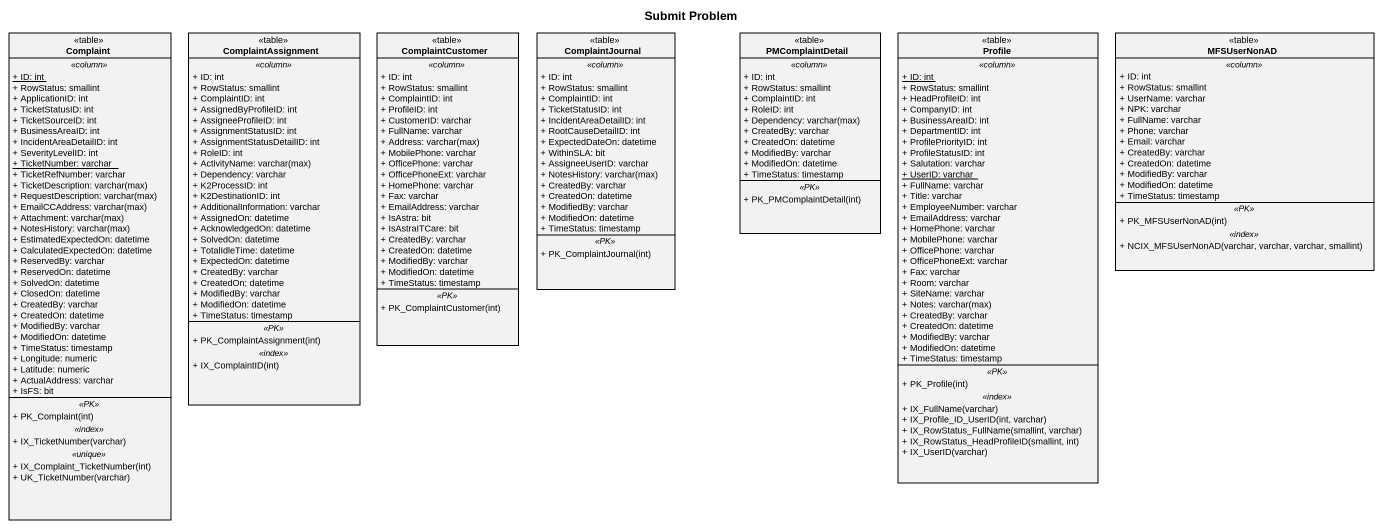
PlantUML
@startuml
title Submit Problem
hide circle
hide empty members
skinparam classAttributeIconSize 0
class Complaint <<table>> {
  .. <<column>> ..
  {static} + ID: int
  + RowStatus: smallint
  + ApplicationID: int
  + TicketStatusID: int
  + TicketSourceID: int
  + BusinessAreaID: int
  + IncidentAreaDetailID: int
  + SeverityLevelID: int
  {static} + TicketNumber: varchar
  + TicketRefNumber: varchar
  {field} + TicketDescription: varchar(max)
  {field} + RequestDescription: varchar(max)
  {field} + EmailCCAddress: varchar(max)
  {field} + Attachment: varchar(max)
  {field} + NotesHistory: varchar(max)
  + EstimatedExpectedOn: datetime
  + CalculatedExpectedOn: datetime
  + ReservedBy: varchar
  + ReservedOn: datetime
  + SolvedOn: datetime
  + ClosedOn: datetime
  + CreatedBy: varchar
  + CreatedOn: datetime
  + ModifiedBy: varchar
  + ModifiedOn: datetime
  + TimeStatus: timestamp
  + Longitude: numeric
  + Latitude: numeric
  + ActualAddress: varchar
  + IsFS: bit
  .. <<PK>> ..
  + PK_Complaint(int)
  .. <<index>> ..
  + IX_TicketNumber(varchar)
  .. <<unique>> ..
  + IX_Complaint_TicketNumber(int)
  + UK_TicketNumber(varchar)
}
class ComplaintAssignment <<table>> {
  .. <<column>> ..
  + ID: int
  + RowStatus: smallint
  + ComplaintID: int
  + AssignedByProfileID: int
  + AssigneeProfileID: int
  + AssignmentStatusID: int
  + AssignmentStatusDetailID: int
  + RoleID: int
  {field} + ActivityName: varchar(max)
  + Dependency: varchar
  + K2ProcessID: int
  + K2DestinationID: int
  + AdditionalInformation: varchar
  + AssignedOn: datetime
  + AcknowledgedOn: datetime
  + SolvedOn: datetime
  + TotalIdleTime: datetime
  + ExpectedOn: datetime
  + CreatedBy: varchar
  + CreatedOn: datetime
  + ModifiedBy: varchar
  + ModifiedOn: datetime
  + TimeStatus: timestamp
  .. <<PK>> ..
  + PK_ComplaintAssignment(int)
  .. <<index>> ..
  + IX_ComplaintID(int)
}
class ComplaintCustomer <<table>> {
  .. <<column>> ..
  + ID: int
  + RowStatus: smallint
  + ComplaintID: int
  + ProfileID: int
  + CustomerID: varchar
  + FullName: varchar
  {field} + Address: varchar(max)
  + MobilePhone: varchar
  + OfficePhone: varchar
  + OfficePhoneExt: varchar
  + HomePhone: varchar
  + Fax: varchar
  + EmailAddress: varchar
  + IsAstra: bit
  + IsAstraITCare: bit
  + CreatedBy: varchar
  + CreatedOn: datetime
  + ModifiedBy: varchar
  + ModifiedOn: datetime
  + TimeStatus: timestamp
  .. <<PK>> ..
  + PK_ComplaintCustomer(int)
}
class ComplaintJournal <<table>> {
  .. <<column>> ..
  + ID: int
  + RowStatus: smallint
  + ComplaintID: int
  + TicketStatusID: int
  + IncidentAreaDetailID: int
  + RootCauseDetailID: int
  + ExpectedDateOn: datetime
  + WithinSLA: bit
  + AssigneeUserID: varchar
  {field} + NotesHistory: varchar(max)
  + CreatedBy: varchar
  + CreatedOn: datetime
  + ModifiedBy: varchar
  + ModifiedOn: datetime
  + TimeStatus: timestamp
  .. <<PK>> ..
  + PK_ComplaintJournal(int)
}
class PMComplaintDetail <<table>> {
  .. <<column>> ..
  + ID: int
  + RowStatus: smallint
  + ComplaintID: int
  + RoleID: int
  {field} + Dependency: varchar(max)
  + CreatedBy: varchar
  + CreatedOn: datetime
  + ModifiedBy: varchar
  + ModifiedOn: datetime
  + TimeStatus: timestamp
  .. <<PK>> ..
  + PK_PMComplaintDetail(int)
}
class Profile <<table>> {
  .. <<column>> ..
  {static} + ID: int
  + RowStatus: smallint
  + HeadProfileID: int
  + CompanyID: int
  + BusinessAreaID: int
  + DepartmentID: int
  + ProfilePriorityID: int
  + ProfileStatusID: int
  + Salutation: varchar
  {static} + UserID: varchar
  + FullName: varchar
  + Title: varchar
  + EmployeeNumber: varchar
  + EmailAddress: varchar
  + HomePhone: varchar
  + MobilePhone: varchar
  + OfficePhone: varchar
  + OfficePhoneExt: varchar
  + Fax: varchar
  + Room: varchar
  + SiteName: varchar
  {field} + Notes: varchar(max)
  + CreatedBy: varchar
  + CreatedOn: datetime
  + ModifiedBy: varchar
  + ModifiedOn: datetime
  + TimeStatus: timestamp
  .. <<PK>> ..
  + PK_Profile(int)
  .. <<index>> ..
  + IX_FullName(varchar)
  + IX_Profile_ID_UserID(int, varchar)
  + IX_RowStatus_FullName(smallint, varchar)
  + IX_RowStatus_HeadProfileID(smallint, int)
  + IX_UserID(varchar)
}
class MFSUserNonAD <<table>> {
  .. <<column>> ..
  + ID: int
  + RowStatus: smallint
  + UserName: varchar
  + NPK: varchar
  + FullName: varchar
  + Phone: varchar
  + Email: varchar
  + CreatedBy: varchar
  + CreatedOn: datetime
  + ModifiedBy: varchar
  + ModifiedOn: datetime
  + TimeStatus: timestamp
  .. <<PK>> ..
  + PK_MFSUserNonAD(int)
  .. <<index>> ..
  + NCIX_MFSUserNonAD(varchar, varchar, varchar, smallint)
}
@enduml
